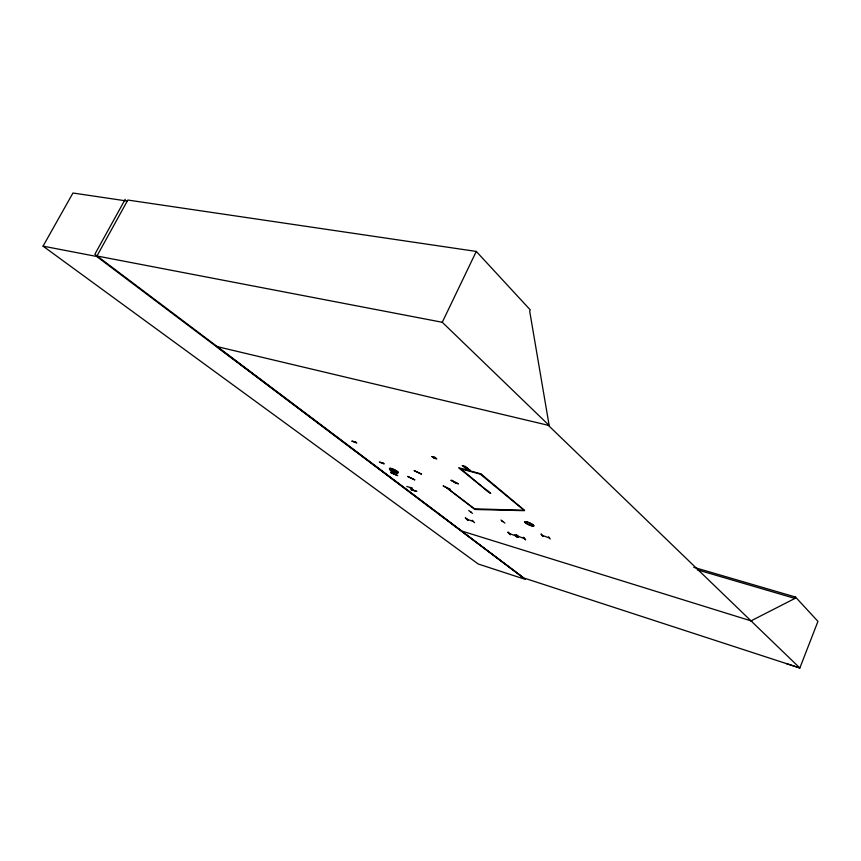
<?xml version="1.0" encoding="UTF-8"?>
<svg xmlns="http://www.w3.org/2000/svg" width="861" height="861" viewBox="0 0 861 861"><rect width="100%" height="100%" fill="white"/><g stroke="black" fill="none" stroke-linecap="round" stroke-linejoin="round"><path stroke-width="1.29" d="M548.575 536.801L550.254 539.04M523.531 537.447L525.544 539.718M517.224 537.221L514.792 534.789L517.203 537.178M474.572 522.659L472.14 520.238M504.89 523.09L500.994 520.033M486.605 490.07L490.609 493.385M486.347 489.995L490.609 493.45M411.084 489.597L416.563 491.308M411.235 489.812L416.778 491.405M751.007 620.867L794.961 598.417L795.499 597.05L693.751 567.302M458.246 483.796L450.873 480.266L458.192 483.871M421.352 473.991L414.076 470.569L421.255 474.099M431.964 456.545L434.719 457.288M434.009 458.192L436.764 458.945L434.934 457.309M476.284 251.434L530.247 309.874L529.676 311.112L549.157 425.463L442.274 322.272L476.284 251.434L127.826 200.043L96.701 256.47L43.05 246.149L72.959 193.015L127.256 201.065M407.748 476.424L414.733 479.803M443.275 485.959L450.368 489.5L443.264 486.013M125.232 199.257L94.85 254.275L461.862 531.065M396.986 473.572L390.055 470.547M414.701 479.857L407.727 476.467M412.408 488.101L406.822 486.497M455.943 483.538L452.079 480.298M468.696 510.465L472.474 513.382M465.435 517.848L467.878 520.27M507.893 532.206L510.293 534.703L508.205 532.378M508.173 532.302L510.282 534.595M516.492 534.821L518.57 537.221L516.525 534.896M541.203 534.175L543.14 536.521M431.964 456.502L434.041 458.127M454.565 482.246L454.823 482.171M393.337 472.108L393.972 473.937M488.284 491.749L458.612 467.727L480.847 473.83L524.521 510.315L474.131 508.819L446.773 487.81L475.337 509.497L524.521 510.67L480.363 474.163M470.924 512.015L471.311 512.123M502.749 521.594L502.114 521.389M96.959 255.997L442.274 322.272M466.931 519.172L473.281 521.518M542.182 535.348L549.135 537.877M509.217 533.497L515.728 535.876M517.526 536.016L518.085 536.22M216.552 346.477L549.221 425.528L548.199 425.237L799.847 667.985L817.95 621.362L795.499 597.05M459.462 468.427L481.676 474.529M488.176 491.631L460.743 468.771M697.281 569.788L794.961 598.417M472.732 521.314L473.249 521.508M751.804 621.115L461.27 530.882L436.592 512.273M517.59 536.048L524.198 538.534L523.617 538.319M786.115 663.53L799.847 667.985L523.768 577.968L462.335 531.678L522.509 577.107M502.275 521.454L502.49 521.422M465.392 517.881L467.846 520.302M467.168 519.334L467.469 519.355M542.828 536.468L541.128 534.089M525.544 539.772L523.273 537.307M393.638 472.248L394.23 473.927M43.05 246.149L478.232 564.009L525.436 579.421L96.701 256.47M217.629 347.284L434.439 510.659M409.782 487.509L413.893 490.501M433.051 456.987L435.741 458.364L433.051 456.987M390.69 472.474L397.653 475.616L390.7 472.431M465.672 466.544L462.163 465.597L464.445 466.727L463.95 467.082L467.491 468.05L465.155 466.91L465.672 466.544M468.492 468.89L464.994 467.943L467.265 469.062L466.77 469.406L470.3 470.375L467.975 469.245L468.492 468.89M355.711 442.156L351.794 441.08L356.788 442.984L355.711 442.156M383.253 463.175L379.378 462.066L384.21 463.907L383.253 463.175M391.12 470.063A4.843 0.904 25.3 0 0 398.223 472.667A4.843 0.904 25.3 0 0 392.304 468.89A4.843 0.904 25.3 0 0 391.12 470.063A4.832 0.904 25.3 0 0 398.212 472.667A4.832 0.904 25.3 0 0 392.304 468.901A4.832 0.904 25.3 0 0 391.12 470.074M526.049 523.23A4.994 0.958 24.2 0 0 533.691 526.039A5.026 0.969 24.2 0 0 528.084 522.336A5.026 0.969 24.2 0 0 526.028 523.23A5.026 0.969 24.2 0 0 533.712 526.049A4.994 0.958 24.2 0 0 528.084 522.347A4.994 0.958 24.2 0 0 526.049 523.23"/></g></svg>
